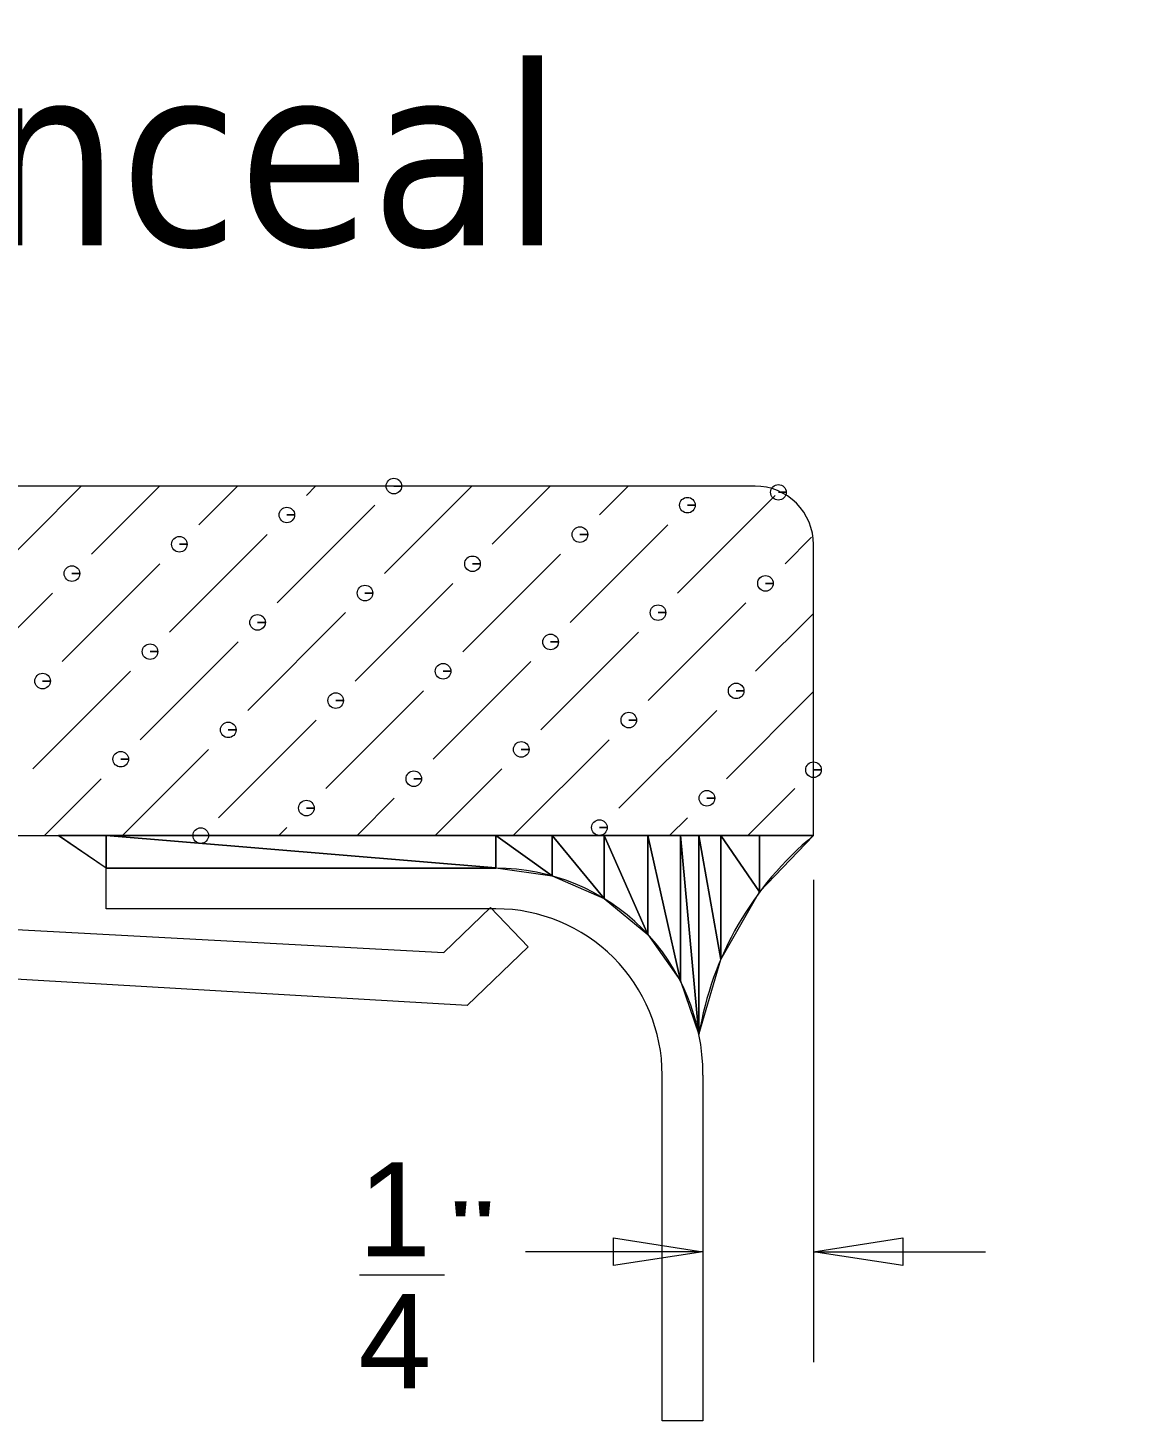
# Model space of a CAD drawing. Header units: millimetres. Extents: x 231 to 1413, y 306 to 1136.
# Drawn here: x 670.22 to 692.56, y 684.05 to 712.06 of the extents above; entities that cross this region are included whole.
import ezdxf

# ---------------------------------------------------------------- set-up
doc = ezdxf.new("R2010")
doc.units = ezdxf.units.MM
doc.linetypes.add('ACAD_ISO02W100', pattern=[15, 12, -3])
doc.layers.add('尺寸標注', color=1, linetype='Continuous', lineweight=30)
doc.styles.add('0', font='arial.ttf', dxfattribs={"height": 1})
doc.styles.add('DIM', font='txt.shx', dxfattribs={"width": 0.7, "bigfont": 'chineset.shx'})
doc.styles.get("Standard").update_dxf_attribs({"font": 'arial.ttf'})
doc.dimstyles.new('9.8', dxfattribs={"dimscale": 9.8, "dimtxt": 2.5, "dimasz": 1.8, "dimexe": 1.6, "dimexo": 0.625, "dimtad": 1, "dimdec": 0, "dimdsep": 46, "dimlunit": 6, "dimtxsty": 'DIM', "dimcen": 0, "dimclrd": 1, "dimclre": 1, "dimclrt": 3, "dimadec": 1, "dimazin": 1, "dimtfac": 1, "dimtdec": 0, "dimtofl": 0, "dimtmove": 0, "dimatfit": 3, "dimfxl": 1, "dimtolj": 1, "dimlwd": 13, "dimlwe": 13, "dimarcsym": 0})

# ---------------------------------------------------------------- blocks, each defined once
blk = doc.blocks.new('*D18')
at = {"layer": 'Defpoints', "color": 0}
for p in [(585.676, 827.726), (1017.314, 827.726), (1017.314, 534.385)]:
    blk.add_point(p, dxfattribs=at)
at = {"layer": '尺寸標注', "color": 1, "lineweight": 13}
for p, q in [((585.676, 824.786), (585.676, 529.485)), ((1017.314, 824.786), (1017.314, 529.485)), ((597.436, 534.385), (1005.554, 534.385))]:
    blk.add_line(p, q, dxfattribs=at)
at = {"layer": '尺寸標注', "color": 1}
for points in [[(597.436, 536.345), (597.436, 532.425), (585.676, 534.385)], [(1005.554, 532.425), (1005.554, 536.345), (1017.314, 534.385)]]:
    blk.add_solid(points, dxfattribs=at)
at = {"layer": '尺寸標注', "color": 3, "lineweight": 0, "insert": (801.495, 548.105), "char_height": 17.64, "attachment_point": 5, "style": 'DIM'}
blk.add_mtext('\\A1;432', dxfattribs=at)
blk = doc.blocks.new('*D19')
at = {"layer": 'Defpoints', "color": 0}
for p in [(592.026, 827.726), (1010.964, 827.726), (1010.964, 583.451)]:
    blk.add_point(p, dxfattribs=at)
at = {"layer": '尺寸標注', "color": 1, "lineweight": 13}
for p, q in [((592.026, 824.786), (592.026, 578.551)), ((1010.964, 824.786), (1010.964, 578.551)), ((603.786, 583.451), (999.204, 583.451))]:
    blk.add_line(p, q, dxfattribs=at)
at = {"layer": '尺寸標注', "color": 1}
for points in [[(603.786, 585.411), (603.786, 581.491), (592.026, 583.451)], [(999.204, 581.491), (999.204, 585.411), (1010.964, 583.451)]]:
    blk.add_solid(points, dxfattribs=at)
at = {"layer": '尺寸標注', "color": 3, "lineweight": 0, "insert": (801.495, 597.171), "char_height": 17.64, "attachment_point": 5, "style": 'DIM'}
blk.add_mtext('\\A1;419', dxfattribs=at)
blk = doc.blocks.new('*D20')
at = {"layer": 'Defpoints', "color": 0}
for p in [(801.495, 997.545), (489.544, 657.907), (801.495, 657.907)]:
    blk.add_point(p, dxfattribs=at)
at = {"layer": '尺寸標注', "color": 1, "lineweight": 13}
for p, q in [((798.555, 997.545), (484.644, 997.545)), ((489.544, 985.785), (489.544, 669.667)), ((798.555, 657.907), (484.644, 657.907))]:
    blk.add_line(p, q, dxfattribs=at)
at = {"layer": '尺寸標注', "color": 1}
for points in [[(491.504, 985.785), (487.584, 985.785), (489.544, 997.545)], [(487.584, 669.667), (491.504, 669.667), (489.544, 657.907)]]:
    blk.add_solid(points, dxfattribs=at)
at = {"layer": '尺寸標注', "color": 3, "lineweight": 0, "insert": (475.824, 827.726), "char_height": 17.64, "attachment_point": 5, "rotation": 90, "style": 'DIM'}
blk.add_mtext('\\A1;340', dxfattribs=at)
blk = doc.blocks.new('*D21')
at = {"layer": 'Defpoints', "color": 0}
for p in [(801.495, 991.195), (522.097, 664.257), (801.495, 664.257)]:
    blk.add_point(p, dxfattribs=at)
at = {"layer": '尺寸標注', "color": 1, "lineweight": 13}
for p, q in [((798.555, 991.195), (517.197, 991.195)), ((522.097, 979.435), (522.097, 676.017)), ((798.555, 664.257), (517.197, 664.257))]:
    blk.add_line(p, q, dxfattribs=at)
at = {"layer": '尺寸標注', "color": 1}
for points in [[(524.057, 979.435), (520.137, 979.435), (522.097, 991.195)], [(520.137, 676.017), (524.057, 676.017), (522.097, 664.257)]]:
    blk.add_solid(points, dxfattribs=at)
at = {"layer": '尺寸標注', "color": 3, "lineweight": 0, "insert": (508.377, 827.726), "char_height": 17.64, "attachment_point": 5, "rotation": 90, "style": 'DIM'}
blk.add_mtext('\\A1;327', dxfattribs=at)
blk = doc.blocks.new('*D25')
at = {"layer": 'Defpoints', "color": 0}
for p in [(598.376, 827.726), (1004.614, 827.726), (1004.614, 617.602)]:
    blk.add_point(p, dxfattribs=at)
at = {"layer": '尺寸標注', "color": 1, "lineweight": 13}
for p, q in [((598.376, 824.786), (598.376, 612.702)), ((1004.614, 824.786), (1004.614, 612.702)), ((610.136, 617.602), (992.854, 617.602))]:
    blk.add_line(p, q, dxfattribs=at)
at = {"layer": '尺寸標注', "color": 1}
for points in [[(610.136, 619.562), (610.136, 615.642), (598.376, 617.602)], [(992.854, 615.642), (992.854, 619.562), (1004.614, 617.602)]]:
    blk.add_solid(points, dxfattribs=at)
at = {"layer": '尺寸標注', "color": 3, "lineweight": 0, "insert": (801.495, 631.322), "char_height": 17.64, "attachment_point": 5, "style": 'DIM'}
blk.add_mtext('\\A1;406', dxfattribs=at)
blk = doc.blocks.new('*D26')
at = {"layer": 'Defpoints', "color": 0}
for p in [(548.376, 984.845), (801.495, 984.845), (801.495, 670.607)]:
    blk.add_point(p, dxfattribs=at)
at = {"layer": '尺寸標注', "color": 1, "lineweight": 13}
for p, q in [((798.555, 984.845), (543.476, 984.845)), ((548.376, 682.367), (548.376, 973.085)), ((798.555, 670.607), (543.476, 670.607))]:
    blk.add_line(p, q, dxfattribs=at)
at = {"layer": '尺寸標注', "color": 1}
for points in [[(550.336, 973.085), (546.416, 973.085), (548.376, 984.845)], [(546.416, 682.367), (550.336, 682.367), (548.376, 670.607)]]:
    blk.add_solid(points, dxfattribs=at)
at = {"layer": '尺寸標注', "color": 3, "lineweight": 0, "insert": (534.656, 827.726), "char_height": 17.64, "attachment_point": 5, "rotation": 90, "style": 'DIM'}
blk.add_mtext('\\A1;314', dxfattribs=at)

msp = doc.modelspace()

# ---------------------------------------------------------------- linework, layer by layer
at = {"linetype": 'Continuous', "lineweight": 0}
msp.add_lwpolyline([(679.421, 993.423, 0.377098), (587.916, 901.308, 0.030439), (587.916, 754.144, 0.377098), (679.421, 662.029, 0.033764), (923.569, 662.029, 0.377098), (1015.075, 754.144, 0.030439), (1015.075, 901.308, 0.377098), (923.569, 993.423, 0.033764)], format="xyb", close=True, dxfattribs=at)
at = {"color": 2, "linetype": 'ACAD_ISO02W100', "lineweight": 0}
msp.add_lwpolyline([(923.141, 987.088, 0.033764), (679.85, 987.088, 0.377098), (594.254, 900.922, 0.030439), (594.254, 754.53, 0.377098), (679.85, 668.364, 0.033764), (923.141, 668.364, 0.377098), (1008.736, 754.53, 0.030439), (1008.736, 900.922, 0.377098)], format="xyb", close=True, dxfattribs=at)
at = {"layer": '尺寸標注', "color": 3, "lineweight": 0}
msp.add_lwpolyline([(922.713, 980.752, 0.033764), (680.278, 980.752, 0.377098), (600.593, 900.535, 0.030439), (600.593, 754.916, 0.377098), (680.278, 674.7, 0.033764), (922.713, 674.7, 0.377098), (1002.398, 754.916, 0.030439), (1002.398, 900.535, 0.377098)], format="xyb", close=True, dxfattribs=at)
at = {"layer": '尺寸標注', "lineweight": 0}
for points in [[(684.801, 702.872), (684.801, 702.872), (653.241, 702.872), (653.241, 702.872)], [(669.339, 700.923), (669.339, 700.923), (671.288, 702.873), (671.288, 702.873)], [(671.493, 701.511), (671.493, 701.511), (672.855, 702.873), (672.855, 702.873)], [(673.648, 702.098), (673.648, 702.098), (674.421, 702.873), (674.421, 702.873)], [(675.803, 702.687), (675.803, 702.687), (675.989, 702.873), (675.989, 702.873)], [(677.369, 701.119), (677.369, 701.119), (679.123, 702.873), (679.123, 702.873)], [(679.525, 701.707), (679.525, 701.707), (680.691, 702.873), (680.691, 702.873)], [(681.678, 702.295), (681.678, 702.295), (682.258, 702.873), (682.258, 702.873)], [(683.246, 700.728), (683.246, 700.728), (685.205, 702.687), (685.205, 702.687)], [(675.214, 700.532), (675.214, 700.532), (677.173, 702.491), (677.173, 702.491)], [(681.091, 700.139), (681.091, 700.139), (683.05, 702.098), (683.05, 702.098)], [(673.061, 699.944), (673.061, 699.944), (675.019, 701.902), (675.019, 701.902)], [(685.401, 701.316), (685.401, 701.316), (685.932, 701.847), (685.932, 701.847)], [(678.937, 699.553), (678.937, 699.553), (680.896, 701.511), (680.896, 701.511)], [(685.972, 695.865), (685.972, 695.865), (685.972, 701.702), (685.972, 701.702)], [(670.905, 699.357), (670.905, 699.357), (672.864, 701.316), (672.864, 701.316)], [(676.782, 698.964), (676.782, 698.964), (678.741, 700.923), (678.741, 700.923)], [(668.75, 698.768), (668.75, 698.768), (670.709, 700.728), (670.709, 700.728)], [(682.658, 698.573), (682.658, 698.573), (684.617, 700.532), (684.617, 700.532)], [(674.627, 698.377), (674.627, 698.377), (676.586, 700.336), (676.586, 700.336)], [(684.812, 699.161), (684.812, 699.161), (685.972, 700.319), (685.972, 700.319)], [(680.503, 697.985), (680.503, 697.985), (682.462, 699.944), (682.462, 699.944)], [(672.473, 697.789), (672.473, 697.789), (674.432, 699.748), (674.432, 699.748)], [(678.348, 697.398), (678.348, 697.398), (680.307, 699.357), (680.307, 699.357)], [(670.318, 697.202), (670.318, 697.202), (672.276, 699.161), (672.276, 699.161)], [(676.194, 696.81), (676.194, 696.81), (678.153, 698.768), (678.153, 698.768)], [(684.226, 697.005), (684.226, 697.005), (685.972, 698.752), (685.972, 698.752)], [(674.039, 696.223), (674.039, 696.223), (675.998, 698.182), (675.998, 698.182)], [(682.071, 696.418), (682.071, 696.418), (684.03, 698.377), (684.03, 698.377)], [(672.116, 695.866), (672.116, 695.866), (673.843, 697.593), (673.843, 697.593)], [(679.952, 695.866), (679.952, 695.866), (681.875, 697.789), (681.875, 697.789)], [(670.55, 695.866), (670.55, 695.866), (671.689, 697.005), (671.689, 697.005)], [(678.384, 695.866), (678.384, 695.866), (679.719, 697.202), (679.719, 697.202)], [(684.654, 695.866), (684.654, 695.866), (685.597, 696.81), (685.597, 696.81)], [(676.818, 695.866), (676.818, 695.866), (677.566, 696.614), (677.566, 696.614)], [(683.086, 695.866), (683.086, 695.866), (683.442, 696.223), (683.442, 696.223)], [(653.767, 695.866), (653.767, 695.866), (685.972, 695.866), (685.972, 695.866)], [(671.787, 695.215), (671.787, 695.215), (670.834, 695.866), (670.834, 695.866)], [(675.25, 695.866), (675.25, 695.866), (675.411, 696.027), (675.411, 696.027)], [(685.972, 695.866), (684.748, 694.859), (683.931, 693.441), (683.675, 691.878)], [(671.785, 695.215), (671.785, 695.215), (679.603, 695.215), (679.603, 695.215)], [(671.785, 694.397), (671.785, 694.397), (671.785, 695.214), (671.785, 695.214)], [(685.972, 694.979), (685.972, 694.979), (685.972, 685.307), (685.972, 685.307)], [(656.553, 694.703), (656.553, 694.703), (678.558, 693.524), (678.558, 693.524)], [(679.605, 694.397), (679.605, 694.397), (671.787, 694.397), (671.787, 694.397)], [(678.558, 693.524), (678.558, 693.524), (679.492, 694.423), (679.492, 694.423)], [(679.492, 694.423), (679.492, 694.423), (680.248, 693.637), (680.248, 693.637)], [(679.026, 692.461), (679.026, 692.461), (655.97, 693.804), (655.97, 693.804)], [(680.247, 693.637), (680.247, 693.637), (679.026, 692.461), (679.026, 692.461)], [(682.937, 684.133), (682.937, 684.133), (682.937, 691.064), (682.937, 691.064)], [(683.755, 691.064), (683.755, 691.064), (683.755, 684.133), (683.755, 684.133)], [(683.755, 687.523), (683.755, 687.523), (680.198, 687.523), (680.198, 687.523)], [(685.972, 687.523), (685.972, 687.523), (689.419, 687.523), (689.419, 687.523)], [(676.867, 687.056), (676.867, 687.056), (678.572, 687.056), (678.572, 687.056)], [(683.755, 684.133), (683.755, 684.133), (682.937, 684.133), (682.937, 684.133)]]:
    msp.add_open_spline(points, degree=3, dxfattribs=at)
for points, knots in [([(677.557, 702.874), (677.557, 702.874), (677.713, 702.874), (677.713, 702.874), (677.713, 702.874), (677.713, 702.96), (677.643, 703.03), (677.557, 703.03), (677.557, 703.03), (677.471, 703.03), (677.401, 702.96), (677.401, 702.874), (677.401, 702.874), (677.401, 702.788), (677.471, 702.718), (677.557, 702.718), (677.557, 702.718), (677.643, 702.718), (677.713, 702.788), (677.713, 702.874), (677.713, 702.874), (677.713, 702.874), (677.557, 702.874), (677.557, 702.874)], [0, 0, 0, 0, 0.142857, 0.142857, 0.142857, 0.142857, 0.285714, 0.285714, 0.285714, 0.285714, 0.428571, 0.428571, 0.428571, 0.428571, 0.571429, 0.571429, 0.571429, 0.571429, 0.714286, 0.714286, 0.714286, 0.714286, 1, 1, 1, 1]), ([(685.972, 701.703), (685.972, 702.013), (685.847, 702.311), (685.629, 702.529), (685.629, 702.529), (685.409, 702.749), (685.112, 702.873), (684.801, 702.873)], [0, 0, 0, 0, 0.333333, 0.333333, 0.333333, 0.333333, 1, 1, 1, 1]), ([(685.268, 702.749), (685.268, 702.749), (685.424, 702.749), (685.424, 702.749), (685.424, 702.749), (685.424, 702.835), (685.354, 702.905), (685.268, 702.905), (685.268, 702.905), (685.182, 702.905), (685.112, 702.835), (685.112, 702.749), (685.112, 702.749), (685.112, 702.663), (685.182, 702.592), (685.268, 702.592), (685.268, 702.592), (685.354, 702.592), (685.424, 702.663), (685.424, 702.749), (685.424, 702.749), (685.424, 702.749), (685.268, 702.749), (685.268, 702.749)], [0, 0, 0, 0, 0.142857, 0.142857, 0.142857, 0.142857, 0.285714, 0.285714, 0.285714, 0.285714, 0.428571, 0.428571, 0.428571, 0.428571, 0.571429, 0.571429, 0.571429, 0.571429, 0.714286, 0.714286, 0.714286, 0.714286, 1, 1, 1, 1]), ([(683.443, 702.491), (683.443, 702.491), (683.599, 702.491), (683.599, 702.491), (683.599, 702.491), (683.599, 702.577), (683.529, 702.648), (683.443, 702.648), (683.443, 702.648), (683.357, 702.648), (683.286, 702.577), (683.286, 702.491), (683.286, 702.491), (683.286, 702.405), (683.357, 702.335), (683.443, 702.335), (683.443, 702.335), (683.529, 702.335), (683.599, 702.405), (683.599, 702.491), (683.599, 702.491), (683.599, 702.491), (683.443, 702.491), (683.443, 702.491)], [0, 0, 0, 0, 0.142857, 0.142857, 0.142857, 0.142857, 0.285714, 0.285714, 0.285714, 0.285714, 0.428571, 0.428571, 0.428571, 0.428571, 0.571429, 0.571429, 0.571429, 0.571429, 0.714286, 0.714286, 0.714286, 0.714286, 1, 1, 1, 1]), ([(675.411, 702.295), (675.411, 702.295), (675.567, 702.295), (675.567, 702.295), (675.567, 702.295), (675.567, 702.381), (675.497, 702.451), (675.411, 702.451), (675.411, 702.451), (675.325, 702.451), (675.255, 702.381), (675.255, 702.295), (675.255, 702.295), (675.255, 702.209), (675.325, 702.138), (675.411, 702.138), (675.411, 702.138), (675.497, 702.138), (675.567, 702.209), (675.567, 702.295), (675.567, 702.295), (675.567, 702.295), (675.411, 702.295), (675.411, 702.295)], [0, 0, 0, 0, 0.142857, 0.142857, 0.142857, 0.142857, 0.285714, 0.285714, 0.285714, 0.285714, 0.428571, 0.428571, 0.428571, 0.428571, 0.571429, 0.571429, 0.571429, 0.571429, 0.714286, 0.714286, 0.714286, 0.714286, 1, 1, 1, 1]), ([(681.288, 701.902), (681.288, 701.902), (681.444, 701.902), (681.444, 701.902), (681.444, 701.902), (681.444, 701.988), (681.373, 702.059), (681.288, 702.059), (681.288, 702.059), (681.202, 702.059), (681.131, 701.988), (681.131, 701.902), (681.131, 701.902), (681.131, 701.816), (681.202, 701.746), (681.288, 701.746), (681.288, 701.746), (681.373, 701.746), (681.444, 701.816), (681.444, 701.902), (681.444, 701.902), (681.444, 701.902), (681.288, 701.902), (681.288, 701.902)], [0, 0, 0, 0, 0.142857, 0.142857, 0.142857, 0.142857, 0.285714, 0.285714, 0.285714, 0.285714, 0.428571, 0.428571, 0.428571, 0.428571, 0.571429, 0.571429, 0.571429, 0.571429, 0.714286, 0.714286, 0.714286, 0.714286, 1, 1, 1, 1]), ([(673.256, 701.707), (673.256, 701.707), (673.412, 701.707), (673.412, 701.707), (673.412, 701.707), (673.412, 701.793), (673.342, 701.863), (673.256, 701.863), (673.256, 701.863), (673.17, 701.863), (673.099, 701.793), (673.099, 701.707), (673.099, 701.707), (673.099, 701.621), (673.17, 701.551), (673.256, 701.551), (673.256, 701.551), (673.342, 701.551), (673.412, 701.621), (673.412, 701.707), (673.412, 701.707), (673.412, 701.707), (673.256, 701.707), (673.256, 701.707)], [0, 0, 0, 0, 0.142857, 0.142857, 0.142857, 0.142857, 0.285714, 0.285714, 0.285714, 0.285714, 0.428571, 0.428571, 0.428571, 0.428571, 0.571429, 0.571429, 0.571429, 0.571429, 0.714286, 0.714286, 0.714286, 0.714286, 1, 1, 1, 1]), ([(679.134, 701.316), (679.134, 701.316), (679.29, 701.316), (679.29, 701.316), (679.29, 701.316), (679.29, 701.402), (679.22, 701.472), (679.134, 701.472), (679.134, 701.472), (679.047, 701.472), (678.977, 701.402), (678.977, 701.316), (678.977, 701.316), (678.977, 701.23), (679.047, 701.16), (679.134, 701.16), (679.134, 701.16), (679.22, 701.16), (679.29, 701.23), (679.29, 701.316), (679.29, 701.316), (679.29, 701.316), (679.134, 701.316), (679.134, 701.316)], [0, 0, 0, 0, 0.142857, 0.142857, 0.142857, 0.142857, 0.285714, 0.285714, 0.285714, 0.285714, 0.428571, 0.428571, 0.428571, 0.428571, 0.571429, 0.571429, 0.571429, 0.571429, 0.714286, 0.714286, 0.714286, 0.714286, 1, 1, 1, 1]), ([(671.102, 701.12), (671.102, 701.12), (671.258, 701.12), (671.258, 701.12), (671.258, 701.12), (671.258, 701.206), (671.188, 701.276), (671.102, 701.276), (671.102, 701.276), (671.016, 701.276), (670.946, 701.206), (670.946, 701.12), (670.946, 701.12), (670.946, 701.034), (671.016, 700.964), (671.102, 700.964), (671.102, 700.964), (671.188, 700.964), (671.258, 701.034), (671.258, 701.12), (671.258, 701.12), (671.258, 701.12), (671.102, 701.12), (671.102, 701.12)], [0, 0, 0, 0, 0.142857, 0.142857, 0.142857, 0.142857, 0.285714, 0.285714, 0.285714, 0.285714, 0.428571, 0.428571, 0.428571, 0.428571, 0.571429, 0.571429, 0.571429, 0.571429, 0.714286, 0.714286, 0.714286, 0.714286, 1, 1, 1, 1]), ([(685.009, 700.923), (685.009, 700.923), (685.165, 700.923), (685.165, 700.923), (685.165, 700.923), (685.165, 701.01), (685.095, 701.08), (685.009, 701.08), (685.009, 701.08), (684.923, 701.08), (684.853, 701.01), (684.853, 700.923), (684.853, 700.923), (684.853, 700.837), (684.923, 700.767), (685.009, 700.767), (685.009, 700.767), (685.095, 700.767), (685.165, 700.837), (685.165, 700.923), (685.165, 700.923), (685.165, 700.923), (685.009, 700.923), (685.009, 700.923)], [0, 0, 0, 0, 0.142857, 0.142857, 0.142857, 0.142857, 0.285714, 0.285714, 0.285714, 0.285714, 0.428571, 0.428571, 0.428571, 0.428571, 0.571429, 0.571429, 0.571429, 0.571429, 0.714286, 0.714286, 0.714286, 0.714286, 1, 1, 1, 1]), ([(676.978, 700.729), (676.978, 700.729), (677.135, 700.729), (677.135, 700.729), (677.135, 700.729), (677.135, 700.815), (677.065, 700.885), (676.978, 700.885), (676.978, 700.885), (676.892, 700.885), (676.822, 700.815), (676.822, 700.729), (676.822, 700.729), (676.822, 700.643), (676.892, 700.572), (676.978, 700.572), (676.978, 700.572), (677.065, 700.572), (677.135, 700.643), (677.135, 700.729), (677.135, 700.729), (677.135, 700.729), (676.978, 700.729), (676.978, 700.729)], [0, 0, 0, 0, 0.142857, 0.142857, 0.142857, 0.142857, 0.285714, 0.285714, 0.285714, 0.285714, 0.428571, 0.428571, 0.428571, 0.428571, 0.571429, 0.571429, 0.571429, 0.571429, 0.714286, 0.714286, 0.714286, 0.714286, 1, 1, 1, 1]), ([(682.854, 700.336), (682.854, 700.336), (683.01, 700.336), (683.01, 700.336), (683.01, 700.336), (683.01, 700.422), (682.94, 700.492), (682.854, 700.492), (682.854, 700.492), (682.768, 700.492), (682.697, 700.422), (682.697, 700.336), (682.697, 700.336), (682.697, 700.25), (682.768, 700.18), (682.854, 700.18), (682.854, 700.18), (682.94, 700.18), (683.01, 700.25), (683.01, 700.336), (683.01, 700.336), (683.01, 700.336), (682.854, 700.336), (682.854, 700.336)], [0, 0, 0, 0, 0.142857, 0.142857, 0.142857, 0.142857, 0.285714, 0.285714, 0.285714, 0.285714, 0.428571, 0.428571, 0.428571, 0.428571, 0.571429, 0.571429, 0.571429, 0.571429, 0.714286, 0.714286, 0.714286, 0.714286, 1, 1, 1, 1]), ([(674.823, 700.14), (674.823, 700.14), (674.98, 700.14), (674.98, 700.14), (674.98, 700.14), (674.98, 700.226), (674.909, 700.296), (674.823, 700.296), (674.823, 700.296), (674.737, 700.296), (674.667, 700.226), (674.667, 700.14), (674.667, 700.14), (674.667, 700.054), (674.737, 699.983), (674.823, 699.983), (674.823, 699.983), (674.909, 699.983), (674.98, 700.054), (674.98, 700.14), (674.98, 700.14), (674.98, 700.14), (674.823, 700.14), (674.823, 700.14)], [0, 0, 0, 0, 0.142857, 0.142857, 0.142857, 0.142857, 0.285714, 0.285714, 0.285714, 0.285714, 0.428571, 0.428571, 0.428571, 0.428571, 0.571429, 0.571429, 0.571429, 0.571429, 0.714286, 0.714286, 0.714286, 0.714286, 1, 1, 1, 1]), ([(680.7, 699.748), (680.7, 699.748), (680.856, 699.748), (680.856, 699.748), (680.856, 699.748), (680.856, 699.834), (680.786, 699.905), (680.7, 699.905), (680.7, 699.905), (680.614, 699.905), (680.544, 699.834), (680.544, 699.748), (680.544, 699.748), (680.544, 699.662), (680.614, 699.592), (680.7, 699.592), (680.7, 699.592), (680.786, 699.592), (680.856, 699.662), (680.856, 699.748), (680.856, 699.748), (680.856, 699.748), (680.7, 699.748), (680.7, 699.748)], [0, 0, 0, 0, 0.142857, 0.142857, 0.142857, 0.142857, 0.285714, 0.285714, 0.285714, 0.285714, 0.428571, 0.428571, 0.428571, 0.428571, 0.571429, 0.571429, 0.571429, 0.571429, 0.714286, 0.714286, 0.714286, 0.714286, 1, 1, 1, 1]), ([(672.668, 699.554), (672.668, 699.554), (672.824, 699.554), (672.824, 699.554), (672.824, 699.554), (672.824, 699.64), (672.754, 699.71), (672.668, 699.71), (672.668, 699.71), (672.582, 699.71), (672.512, 699.64), (672.512, 699.554), (672.512, 699.554), (672.512, 699.467), (672.582, 699.397), (672.668, 699.397), (672.668, 699.397), (672.754, 699.397), (672.824, 699.467), (672.824, 699.554), (672.824, 699.554), (672.824, 699.554), (672.668, 699.554), (672.668, 699.554)], [0, 0, 0, 0, 0.142857, 0.142857, 0.142857, 0.142857, 0.285714, 0.285714, 0.285714, 0.285714, 0.428571, 0.428571, 0.428571, 0.428571, 0.571429, 0.571429, 0.571429, 0.571429, 0.714286, 0.714286, 0.714286, 0.714286, 1, 1, 1, 1]), ([(678.545, 699.161), (678.545, 699.161), (678.701, 699.161), (678.701, 699.161), (678.701, 699.161), (678.701, 699.247), (678.631, 699.317), (678.545, 699.317), (678.545, 699.317), (678.459, 699.317), (678.388, 699.247), (678.388, 699.161), (678.388, 699.161), (678.388, 699.075), (678.459, 699.005), (678.545, 699.005), (678.545, 699.005), (678.631, 699.005), (678.701, 699.075), (678.701, 699.161), (678.701, 699.161), (678.701, 699.161), (678.545, 699.161), (678.545, 699.161)], [0, 0, 0, 0, 0.142857, 0.142857, 0.142857, 0.142857, 0.285714, 0.285714, 0.285714, 0.285714, 0.428571, 0.428571, 0.428571, 0.428571, 0.571429, 0.571429, 0.571429, 0.571429, 0.714286, 0.714286, 0.714286, 0.714286, 1, 1, 1, 1]), ([(670.513, 698.965), (670.513, 698.965), (670.669, 698.965), (670.669, 698.965), (670.669, 698.965), (670.669, 699.051), (670.599, 699.121), (670.513, 699.121), (670.513, 699.121), (670.427, 699.121), (670.357, 699.051), (670.357, 698.965), (670.357, 698.965), (670.357, 698.878), (670.427, 698.808), (670.513, 698.808), (670.513, 698.808), (670.599, 698.808), (670.669, 698.878), (670.669, 698.965), (670.669, 698.965), (670.669, 698.965), (670.513, 698.965), (670.513, 698.965)], [0, 0, 0, 0, 0.142857, 0.142857, 0.142857, 0.142857, 0.285714, 0.285714, 0.285714, 0.285714, 0.428571, 0.428571, 0.428571, 0.428571, 0.571429, 0.571429, 0.571429, 0.571429, 0.714286, 0.714286, 0.714286, 0.714286, 1, 1, 1, 1]), ([(676.391, 698.573), (676.391, 698.573), (676.547, 698.573), (676.547, 698.573), (676.547, 698.573), (676.547, 698.66), (676.477, 698.73), (676.391, 698.73), (676.391, 698.73), (676.305, 698.73), (676.235, 698.66), (676.235, 698.573), (676.235, 698.573), (676.235, 698.487), (676.305, 698.417), (676.391, 698.417), (676.391, 698.417), (676.477, 698.417), (676.547, 698.487), (676.547, 698.573), (676.547, 698.573), (676.547, 698.573), (676.391, 698.573), (676.391, 698.573)], [0, 0, 0, 0, 0.142857, 0.142857, 0.142857, 0.142857, 0.285714, 0.285714, 0.285714, 0.285714, 0.428571, 0.428571, 0.428571, 0.428571, 0.571429, 0.571429, 0.571429, 0.571429, 0.714286, 0.714286, 0.714286, 0.714286, 1, 1, 1, 1]), ([(684.421, 698.768), (684.421, 698.768), (684.578, 698.768), (684.578, 698.768), (684.578, 698.768), (684.578, 698.854), (684.508, 698.924), (684.421, 698.924), (684.421, 698.924), (684.335, 698.924), (684.265, 698.854), (684.265, 698.768), (684.265, 698.768), (684.265, 698.682), (684.335, 698.612), (684.421, 698.612), (684.421, 698.612), (684.508, 698.612), (684.578, 698.682), (684.578, 698.768), (684.578, 698.768), (684.578, 698.768), (684.421, 698.768), (684.421, 698.768)], [0, 0, 0, 0, 0.142857, 0.142857, 0.142857, 0.142857, 0.285714, 0.285714, 0.285714, 0.285714, 0.428571, 0.428571, 0.428571, 0.428571, 0.571429, 0.571429, 0.571429, 0.571429, 0.714286, 0.714286, 0.714286, 0.714286, 1, 1, 1, 1]), ([(674.236, 697.986), (674.236, 697.986), (674.392, 697.986), (674.392, 697.986), (674.392, 697.986), (674.392, 698.072), (674.322, 698.142), (674.236, 698.142), (674.236, 698.142), (674.15, 698.142), (674.08, 698.072), (674.08, 697.986), (674.08, 697.986), (674.08, 697.9), (674.15, 697.83), (674.236, 697.83), (674.236, 697.83), (674.322, 697.83), (674.392, 697.9), (674.392, 697.986), (674.392, 697.986), (674.392, 697.986), (674.236, 697.986), (674.236, 697.986)], [0, 0, 0, 0, 0.142857, 0.142857, 0.142857, 0.142857, 0.285714, 0.285714, 0.285714, 0.285714, 0.428571, 0.428571, 0.428571, 0.428571, 0.571429, 0.571429, 0.571429, 0.571429, 0.714286, 0.714286, 0.714286, 0.714286, 1, 1, 1, 1]), ([(682.268, 698.182), (682.268, 698.182), (682.424, 698.182), (682.424, 698.182), (682.424, 698.182), (682.424, 698.268), (682.354, 698.339), (682.268, 698.339), (682.268, 698.339), (682.182, 698.339), (682.112, 698.268), (682.112, 698.182), (682.112, 698.182), (682.112, 698.096), (682.182, 698.026), (682.268, 698.026), (682.268, 698.026), (682.354, 698.026), (682.424, 698.096), (682.424, 698.182), (682.424, 698.182), (682.424, 698.182), (682.268, 698.182), (682.268, 698.182)], [0, 0, 0, 0, 0.142857, 0.142857, 0.142857, 0.142857, 0.285714, 0.285714, 0.285714, 0.285714, 0.428571, 0.428571, 0.428571, 0.428571, 0.571429, 0.571429, 0.571429, 0.571429, 0.714286, 0.714286, 0.714286, 0.714286, 1, 1, 1, 1]), ([(672.08, 697.398), (672.08, 697.398), (672.237, 697.398), (672.237, 697.398), (672.237, 697.398), (672.237, 697.484), (672.167, 697.554), (672.08, 697.554), (672.08, 697.554), (671.994, 697.554), (671.924, 697.484), (671.924, 697.398), (671.924, 697.398), (671.924, 697.312), (671.994, 697.242), (672.08, 697.242), (672.08, 697.242), (672.167, 697.242), (672.237, 697.312), (672.237, 697.398), (672.237, 697.398), (672.237, 697.398), (672.08, 697.398), (672.08, 697.398)], [0, 0, 0, 0, 0.142857, 0.142857, 0.142857, 0.142857, 0.285714, 0.285714, 0.285714, 0.285714, 0.428571, 0.428571, 0.428571, 0.428571, 0.571429, 0.571429, 0.571429, 0.571429, 0.714286, 0.714286, 0.714286, 0.714286, 1, 1, 1, 1]), ([(680.112, 697.593), (680.112, 697.593), (680.269, 697.593), (680.269, 697.593), (680.269, 697.593), (680.269, 697.679), (680.199, 697.75), (680.112, 697.75), (680.112, 697.75), (680.026, 697.75), (679.956, 697.679), (679.956, 697.593), (679.956, 697.593), (679.956, 697.507), (680.026, 697.437), (680.112, 697.437), (680.112, 697.437), (680.199, 697.437), (680.269, 697.507), (680.269, 697.593), (680.269, 697.593), (680.269, 697.593), (680.112, 697.593), (680.112, 697.593)], [0, 0, 0, 0, 0.142857, 0.142857, 0.142857, 0.142857, 0.285714, 0.285714, 0.285714, 0.285714, 0.428571, 0.428571, 0.428571, 0.428571, 0.571429, 0.571429, 0.571429, 0.571429, 0.714286, 0.714286, 0.714286, 0.714286, 1, 1, 1, 1]), ([(685.972, 697.186), (685.972, 697.186), (686.128, 697.186), (686.128, 697.186), (686.128, 697.186), (686.128, 697.272), (686.058, 697.342), (685.972, 697.342), (685.972, 697.342), (685.886, 697.342), (685.815, 697.272), (685.815, 697.186), (685.815, 697.186), (685.815, 697.1), (685.886, 697.029), (685.972, 697.029), (685.972, 697.029), (686.058, 697.029), (686.128, 697.1), (686.128, 697.186), (686.128, 697.186), (686.128, 697.186), (685.972, 697.186), (685.972, 697.186)], [0, 0, 0, 0, 0.142857, 0.142857, 0.142857, 0.142857, 0.285714, 0.285714, 0.285714, 0.285714, 0.428571, 0.428571, 0.428571, 0.428571, 0.571429, 0.571429, 0.571429, 0.571429, 0.714286, 0.714286, 0.714286, 0.714286, 1, 1, 1, 1]), ([(677.957, 697.006), (677.957, 697.006), (678.113, 697.006), (678.113, 697.006), (678.113, 697.006), (678.113, 697.092), (678.043, 697.162), (677.957, 697.162), (677.957, 697.162), (677.871, 697.162), (677.801, 697.092), (677.801, 697.006), (677.801, 697.006), (677.801, 696.919), (677.871, 696.849), (677.957, 696.849), (677.957, 696.849), (678.043, 696.849), (678.113, 696.919), (678.113, 697.006), (678.113, 697.006), (678.113, 697.006), (677.957, 697.006), (677.957, 697.006)], [0, 0, 0, 0, 0.142857, 0.142857, 0.142857, 0.142857, 0.285714, 0.285714, 0.285714, 0.285714, 0.428571, 0.428571, 0.428571, 0.428571, 0.571429, 0.571429, 0.571429, 0.571429, 0.714286, 0.714286, 0.714286, 0.714286, 1, 1, 1, 1]), ([(683.834, 696.615), (683.834, 696.615), (683.99, 696.615), (683.99, 696.615), (683.99, 696.615), (683.99, 696.701), (683.92, 696.771), (683.834, 696.771), (683.834, 696.771), (683.748, 696.771), (683.678, 696.701), (683.678, 696.615), (683.678, 696.615), (683.678, 696.528), (683.748, 696.458), (683.834, 696.458), (683.834, 696.458), (683.92, 696.458), (683.99, 696.528), (683.99, 696.615), (683.99, 696.615), (683.99, 696.615), (683.834, 696.615), (683.834, 696.615)], [0, 0, 0, 0, 0.142857, 0.142857, 0.142857, 0.142857, 0.285714, 0.285714, 0.285714, 0.285714, 0.428571, 0.428571, 0.428571, 0.428571, 0.571429, 0.571429, 0.571429, 0.571429, 0.714286, 0.714286, 0.714286, 0.714286, 1, 1, 1, 1]), ([(675.804, 696.418), (675.804, 696.418), (675.96, 696.418), (675.96, 696.418), (675.96, 696.418), (675.96, 696.504), (675.89, 696.574), (675.804, 696.574), (675.804, 696.574), (675.717, 696.574), (675.647, 696.504), (675.647, 696.418), (675.647, 696.418), (675.647, 696.332), (675.717, 696.262), (675.804, 696.262), (675.804, 696.262), (675.89, 696.262), (675.96, 696.332), (675.96, 696.418), (675.96, 696.418), (675.96, 696.418), (675.804, 696.418), (675.804, 696.418)], [0, 0, 0, 0, 0.142857, 0.142857, 0.142857, 0.142857, 0.285714, 0.285714, 0.285714, 0.285714, 0.428571, 0.428571, 0.428571, 0.428571, 0.571429, 0.571429, 0.571429, 0.571429, 0.714286, 0.714286, 0.714286, 0.714286, 1, 1, 1, 1]), ([(681.679, 696.027), (681.679, 696.027), (681.835, 696.027), (681.835, 696.027), (681.835, 696.027), (681.835, 696.113), (681.765, 696.183), (681.679, 696.183), (681.679, 696.183), (681.593, 696.183), (681.523, 696.113), (681.523, 696.027), (681.523, 696.027), (681.523, 695.941), (681.593, 695.871), (681.679, 695.871), (681.679, 695.871), (681.765, 695.871), (681.835, 695.941), (681.835, 696.027), (681.835, 696.027), (681.835, 696.027), (681.679, 696.027), (681.679, 696.027)], [0, 0, 0, 0, 0.142857, 0.142857, 0.142857, 0.142857, 0.285714, 0.285714, 0.285714, 0.285714, 0.428571, 0.428571, 0.428571, 0.428571, 0.571429, 0.571429, 0.571429, 0.571429, 0.714286, 0.714286, 0.714286, 0.714286, 1, 1, 1, 1]), ([(671.787, 695.217), (671.787, 695.217), (670.834, 695.868), (670.834, 695.868), (670.834, 695.868), (670.834, 695.868), (671.787, 695.868), (671.787, 695.868), (671.787, 695.868), (671.787, 695.868), (671.787, 695.217), (671.787, 695.217)], [0, 0, 0, 0, 0.25, 0.25, 0.25, 0.25, 0.5, 0.5, 0.5, 0.5, 1, 1, 1, 1]), ([(671.787, 695.217), (671.787, 695.217), (671.787, 695.868), (671.787, 695.868), (671.787, 695.868), (671.787, 695.868), (679.605, 695.217), (679.605, 695.217), (679.605, 695.217), (679.605, 695.217), (671.787, 695.217), (671.787, 695.217)], [0, 0, 0, 0, 0.25, 0.25, 0.25, 0.25, 0.5, 0.5, 0.5, 0.5, 1, 1, 1, 1]), ([(679.605, 695.217), (679.605, 695.217), (671.787, 695.868), (671.787, 695.868), (671.787, 695.868), (671.787, 695.868), (679.605, 695.868), (679.605, 695.868), (679.605, 695.868), (679.605, 695.868), (679.605, 695.217), (679.605, 695.217)], [0, 0, 0, 0, 0.25, 0.25, 0.25, 0.25, 0.5, 0.5, 0.5, 0.5, 1, 1, 1, 1]), ([(673.684, 695.867), (673.684, 695.867), (673.841, 695.867), (673.841, 695.867), (673.841, 695.867), (673.841, 695.953), (673.771, 696.023), (673.684, 696.023), (673.684, 696.023), (673.598, 696.023), (673.528, 695.953), (673.528, 695.867), (673.528, 695.867), (673.528, 695.781), (673.598, 695.71), (673.684, 695.71), (673.684, 695.71), (673.771, 695.71), (673.841, 695.781), (673.841, 695.867), (673.841, 695.867), (673.841, 695.867), (673.684, 695.867), (673.684, 695.867)], [0, 0, 0, 0, 0.142857, 0.142857, 0.142857, 0.142857, 0.285714, 0.285714, 0.285714, 0.285714, 0.428571, 0.428571, 0.428571, 0.428571, 0.571429, 0.571429, 0.571429, 0.571429, 0.714286, 0.714286, 0.714286, 0.714286, 1, 1, 1, 1]), ([(679.605, 695.217), (679.605, 695.217), (679.605, 695.868), (679.605, 695.868), (679.605, 695.868), (679.605, 695.868), (680.731, 695.06), (680.731, 695.06), (680.731, 695.06), (680.731, 695.06), (679.605, 695.217), (679.605, 695.217)], [0, 0, 0, 0, 0.25, 0.25, 0.25, 0.25, 0.5, 0.5, 0.5, 0.5, 1, 1, 1, 1]), ([(680.731, 695.06), (680.731, 695.06), (679.605, 695.868), (679.605, 695.868), (679.605, 695.868), (679.605, 695.868), (680.731, 695.868), (680.731, 695.868), (680.731, 695.868), (680.731, 695.868), (680.731, 695.06), (680.731, 695.06)], [0, 0, 0, 0, 0.25, 0.25, 0.25, 0.25, 0.5, 0.5, 0.5, 0.5, 1, 1, 1, 1]), ([(680.731, 695.06), (680.731, 695.06), (680.731, 695.868), (680.731, 695.868), (680.731, 695.868), (680.731, 695.868), (681.772, 694.605), (681.772, 694.605), (681.772, 694.605), (681.772, 694.605), (680.731, 695.06), (680.731, 695.06)], [0, 0, 0, 0, 0.25, 0.25, 0.25, 0.25, 0.5, 0.5, 0.5, 0.5, 1, 1, 1, 1]), ([(681.772, 694.605), (681.772, 694.605), (680.731, 695.868), (680.731, 695.868), (680.731, 695.868), (680.731, 695.868), (681.772, 695.868), (681.772, 695.868), (681.772, 695.868), (681.772, 695.868), (681.772, 694.605), (681.772, 694.605)], [0, 0, 0, 0, 0.25, 0.25, 0.25, 0.25, 0.5, 0.5, 0.5, 0.5, 1, 1, 1, 1]), ([(681.772, 694.605), (681.772, 694.605), (681.772, 695.868), (681.772, 695.868), (681.772, 695.868), (681.772, 695.868), (682.651, 693.885), (682.651, 693.885), (682.651, 693.885), (682.651, 693.885), (681.772, 694.605), (681.772, 694.605)], [0, 0, 0, 0, 0.25, 0.25, 0.25, 0.25, 0.5, 0.5, 0.5, 0.5, 1, 1, 1, 1]), ([(682.651, 693.885), (682.651, 693.885), (681.772, 695.868), (681.772, 695.868), (681.772, 695.868), (681.772, 695.868), (682.651, 695.868), (682.651, 695.868), (682.651, 695.868), (682.651, 695.868), (682.651, 693.885), (682.651, 693.885)], [0, 0, 0, 0, 0.25, 0.25, 0.25, 0.25, 0.5, 0.5, 0.5, 0.5, 1, 1, 1, 1]), ([(682.651, 693.885), (682.651, 693.885), (682.651, 695.868), (682.651, 695.868), (682.651, 695.868), (682.651, 695.868), (683.302, 692.952), (683.302, 692.952), (683.302, 692.952), (683.302, 692.952), (682.651, 693.885), (682.651, 693.885)], [0, 0, 0, 0, 0.25, 0.25, 0.25, 0.25, 0.5, 0.5, 0.5, 0.5, 1, 1, 1, 1]), ([(683.302, 692.952), (683.302, 692.952), (682.651, 695.868), (682.651, 695.868), (682.651, 695.868), (682.651, 695.868), (683.302, 695.868), (683.302, 695.868), (683.302, 695.868), (683.302, 695.868), (683.302, 692.952), (683.302, 692.952)], [0, 0, 0, 0, 0.25, 0.25, 0.25, 0.25, 0.5, 0.5, 0.5, 0.5, 1, 1, 1, 1]), ([(683.302, 692.952), (683.302, 692.952), (683.302, 695.868), (683.302, 695.868), (683.302, 695.868), (683.302, 695.868), (683.675, 691.879), (683.675, 691.879), (683.675, 691.879), (683.675, 691.879), (683.302, 692.952), (683.302, 692.952)], [0, 0, 0, 0, 0.25, 0.25, 0.25, 0.25, 0.5, 0.5, 0.5, 0.5, 1, 1, 1, 1]), ([(683.675, 691.879), (683.675, 691.879), (683.302, 695.868), (683.302, 695.868), (683.302, 695.868), (683.302, 695.868), (683.675, 695.868), (683.675, 695.868), (683.675, 695.868), (683.675, 695.868), (683.675, 691.879), (683.675, 691.879)], [0, 0, 0, 0, 0.25, 0.25, 0.25, 0.25, 0.5, 0.5, 0.5, 0.5, 1, 1, 1, 1]), ([(683.675, 691.879), (683.675, 691.879), (683.675, 695.868), (683.675, 695.868), (683.675, 695.868), (683.675, 695.868), (684.111, 693.381), (684.111, 693.381), (684.111, 693.381), (684.111, 693.381), (683.675, 691.879), (683.675, 691.879)], [0, 0, 0, 0, 0.25, 0.25, 0.25, 0.25, 0.5, 0.5, 0.5, 0.5, 1, 1, 1, 1]), ([(684.111, 693.381), (684.111, 693.381), (683.675, 695.868), (683.675, 695.868), (683.675, 695.868), (683.675, 695.868), (684.111, 695.868), (684.111, 695.868), (684.111, 695.868), (684.111, 695.868), (684.111, 693.381), (684.111, 693.381)], [0, 0, 0, 0, 0.25, 0.25, 0.25, 0.25, 0.5, 0.5, 0.5, 0.5, 1, 1, 1, 1]), ([(684.111, 693.381), (684.111, 693.381), (684.111, 695.868), (684.111, 695.868), (684.111, 695.868), (684.111, 695.868), (684.892, 694.736), (684.892, 694.736), (684.892, 694.736), (684.892, 694.736), (684.111, 693.381), (684.111, 693.381)], [0, 0, 0, 0, 0.25, 0.25, 0.25, 0.25, 0.5, 0.5, 0.5, 0.5, 1, 1, 1, 1]), ([(684.892, 694.736), (684.892, 694.736), (684.111, 695.868), (684.111, 695.868), (684.111, 695.868), (684.111, 695.868), (684.892, 695.868), (684.892, 695.868), (684.892, 695.868), (684.892, 695.868), (684.892, 694.736), (684.892, 694.736)], [0, 0, 0, 0, 0.25, 0.25, 0.25, 0.25, 0.5, 0.5, 0.5, 0.5, 1, 1, 1, 1]), ([(684.892, 694.736), (684.892, 694.736), (684.892, 695.868), (684.892, 695.868), (684.892, 695.868), (684.892, 695.868), (685.972, 695.868), (685.972, 695.868), (685.972, 695.868), (685.972, 695.868), (684.892, 694.736), (684.892, 694.736)], [0, 0, 0, 0, 0.25, 0.25, 0.25, 0.25, 0.5, 0.5, 0.5, 0.5, 1, 1, 1, 1]), ([(683.755, 691.064), (683.755, 692.165), (683.317, 693.22), (682.54, 693.999), (682.54, 693.999), (681.761, 694.776), (680.705, 695.214), (679.605, 695.214)], [0, 0, 0, 0, 0.333333, 0.333333, 0.333333, 0.333333, 1, 1, 1, 1]), ([(682.937, 691.064), (682.937, 691.948), (682.586, 692.795), (681.961, 693.421), (681.961, 693.421), (681.336, 694.047), (680.488, 694.397), (679.603, 694.397)], [0, 0, 0, 0, 0.333333, 0.333333, 0.333333, 0.333333, 1, 1, 1, 1]), ([(683.755, 687.523), (683.755, 687.523), (681.962, 687.8), (681.962, 687.8), (681.962, 687.8), (681.962, 687.8), (681.962, 687.247), (681.962, 687.247), (681.962, 687.247), (681.962, 687.247), (683.755, 687.523), (683.755, 687.523)], [0, 0, 0, 0, 0.25, 0.25, 0.25, 0.25, 0.5, 0.5, 0.5, 0.5, 1, 1, 1, 1]), ([(685.972, 687.523), (685.972, 687.523), (687.764, 687.247), (687.764, 687.247), (687.764, 687.247), (687.764, 687.247), (687.764, 687.8), (687.764, 687.8), (687.764, 687.8), (687.764, 687.8), (685.972, 687.523), (685.972, 687.523)], [0, 0, 0, 0, 0.25, 0.25, 0.25, 0.25, 0.5, 0.5, 0.5, 0.5, 1, 1, 1, 1])]:
    msp.add_open_spline(points, degree=3, knots=knots, dxfattribs=at)

# ---------------------------------------------------------------- texts
at = {"layer": '尺寸標注', "lineweight": 0, "style": '0'}
for s, p in [('1', (676.837, 687.427)), ('4', (676.842, 684.784))]:
    msp.add_text(s, height=1.89, dxfattribs=at).set_placement(p)
at = {"layer": '尺寸標注', "lineweight": 0, "style": '0', "width": 1.979076}
msp.add_text('"', height=0.955, dxfattribs=at).set_placement((678.666, 687.574))
at = {"layer": '尺寸標注', "lineweight": 0, "insert": (653.372, 711.359), "char_height": 3.65818, "width": 42.89749, "attachment_point": 1}
msp.add_mtext('{\\fTahoma|b0|i0|c163|p34;1/4" Conceal}', dxfattribs=at)

# ---------------------------------------------------------------- dimensions: what is measured, and where the dimension line sits
at = {"layer": '尺寸標注', "lineweight": 0}
for base, p1, p2, picture, middle in [((489.544, 657.907), (801.495, 997.545), (801.495, 657.907), '*D20', (489.544, 827.726)), ((522.097, 664.257), (801.495, 991.195), (801.495, 664.257), '*D21', (522.097, 827.726))]:
    dim = msp.add_linear_dim(base=base, p1=p1, p2=p2, angle=90, dimstyle='9.8', override={"dimtxt": 1.8, "dimasz": 1.2, "dimexe": 0.5, "dimexo": 0.3, "dimgap": 0.5}, dxfattribs=at)
    dim.commit()
    dim.dimension.update_dxf_attribs({"geometry": picture, "text_midpoint": middle, "dimtype": 160})
dim = msp.add_linear_dim(base=(548.376, 984.845), p1=(801.495, 670.607), p2=(801.495, 984.845), angle=90, dimstyle='9.8', override={"dimtxt": 1.8, "dimasz": 1.2, "dimexe": 0.5, "dimexo": 0.3, "dimgap": 0.5}, dxfattribs=at)
dim.commit()
dim.dimension.update_dxf_attribs({"geometry": '*D26', "text_midpoint": (534.656, 827.726)})
for base, p1, p2, picture, middle in [((1017.314, 534.385), (585.676, 827.726), (1017.314, 827.726), '*D18', (801.495, 534.385)), ((1010.964, 583.451), (592.026, 827.726), (1010.964, 827.726), '*D19', (801.495, 583.451))]:
    dim = msp.add_linear_dim(base=base, p1=p1, p2=p2, dimstyle='9.8', override={"dimtxt": 1.8, "dimasz": 1.2, "dimexe": 0.5, "dimexo": 0.3, "dimgap": 0.5}, dxfattribs=at)
    dim.commit()
    dim.dimension.update_dxf_attribs({"geometry": picture, "text_midpoint": middle, "dimtype": 160})
dim = msp.add_linear_dim(base=(1004.614, 617.602), p1=(598.376, 827.726), p2=(1004.614, 827.726), dimstyle='9.8', override={"dimtxt": 1.8, "dimasz": 1.2, "dimexe": 0.5, "dimexo": 0.3, "dimgap": 0.5}, dxfattribs=at)
dim.commit()
dim.dimension.update_dxf_attribs({"geometry": '*D25', "text_midpoint": (801.495, 631.322)})

doc.saveas('drawing.dxf')
